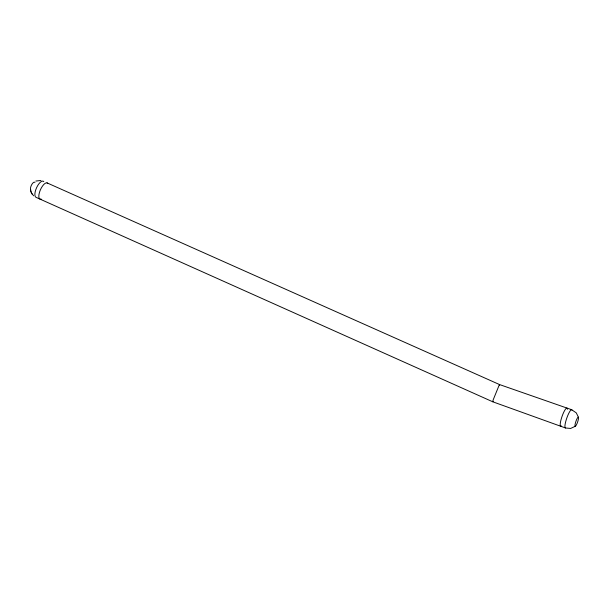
<?xml version="1.0" encoding="UTF-8"?>
<svg xmlns="http://www.w3.org/2000/svg" width="609" height="609" viewBox="0 0 609 609"><rect width="100%" height="100%" fill="white"/><g stroke="black" fill="none" stroke-linecap="round" stroke-linejoin="round"><path stroke-width="0.91" d="M575.535 426.163L570.648 428.447L565.533 427.982L492.803 401.803L36.296 197.445A8.861 3.433 -65.9 0 1 36.723 187.412A8.861 3.433 -65.9 0 1 43.81 181.619M35.802 181.063L40.91 180.485M46.992 182.867L499.547 384.568L571.577 409.674L576.251 412.841L578.474 417.302A4.849 0.913 -71 0 1 576.35 424.991A4.849 0.913 -71 0 1 575.429 422.92A4.849 0.913 -71 0 1 578.474 417.302M31.714 193.319L33.632 195.809M30.541 189.582L31.181 192.238M30.823 191.523L32.148 194.187M565.533 427.982A9.66 1.896 -70.9 0 1 566.949 417.637A9.66 1.896 -70.9 0 1 571.988 410.009M561.475 425.965A9.637 1.934 -70.9 0 1 562.206 415.962A9.637 1.934 -70.9 0 1 567.466 409.301M493.107 401.377A9.691 0.518 -68.4 0 1 493.267 399.633L499.258 384.949A9.691 0.518 -68.4 0 1 499.433 385.55M41.214 199.105A8.861 3.388 -65.9 0 1 40.224 190.244A8.861 3.388 -65.9 0 1 47.738 183.37M30.793 190.084A4.43 1.751 -65.9 0 1 31.63 184.786A4.43 1.751 -65.9 0 1 34.949 182.411"/></g></svg>
